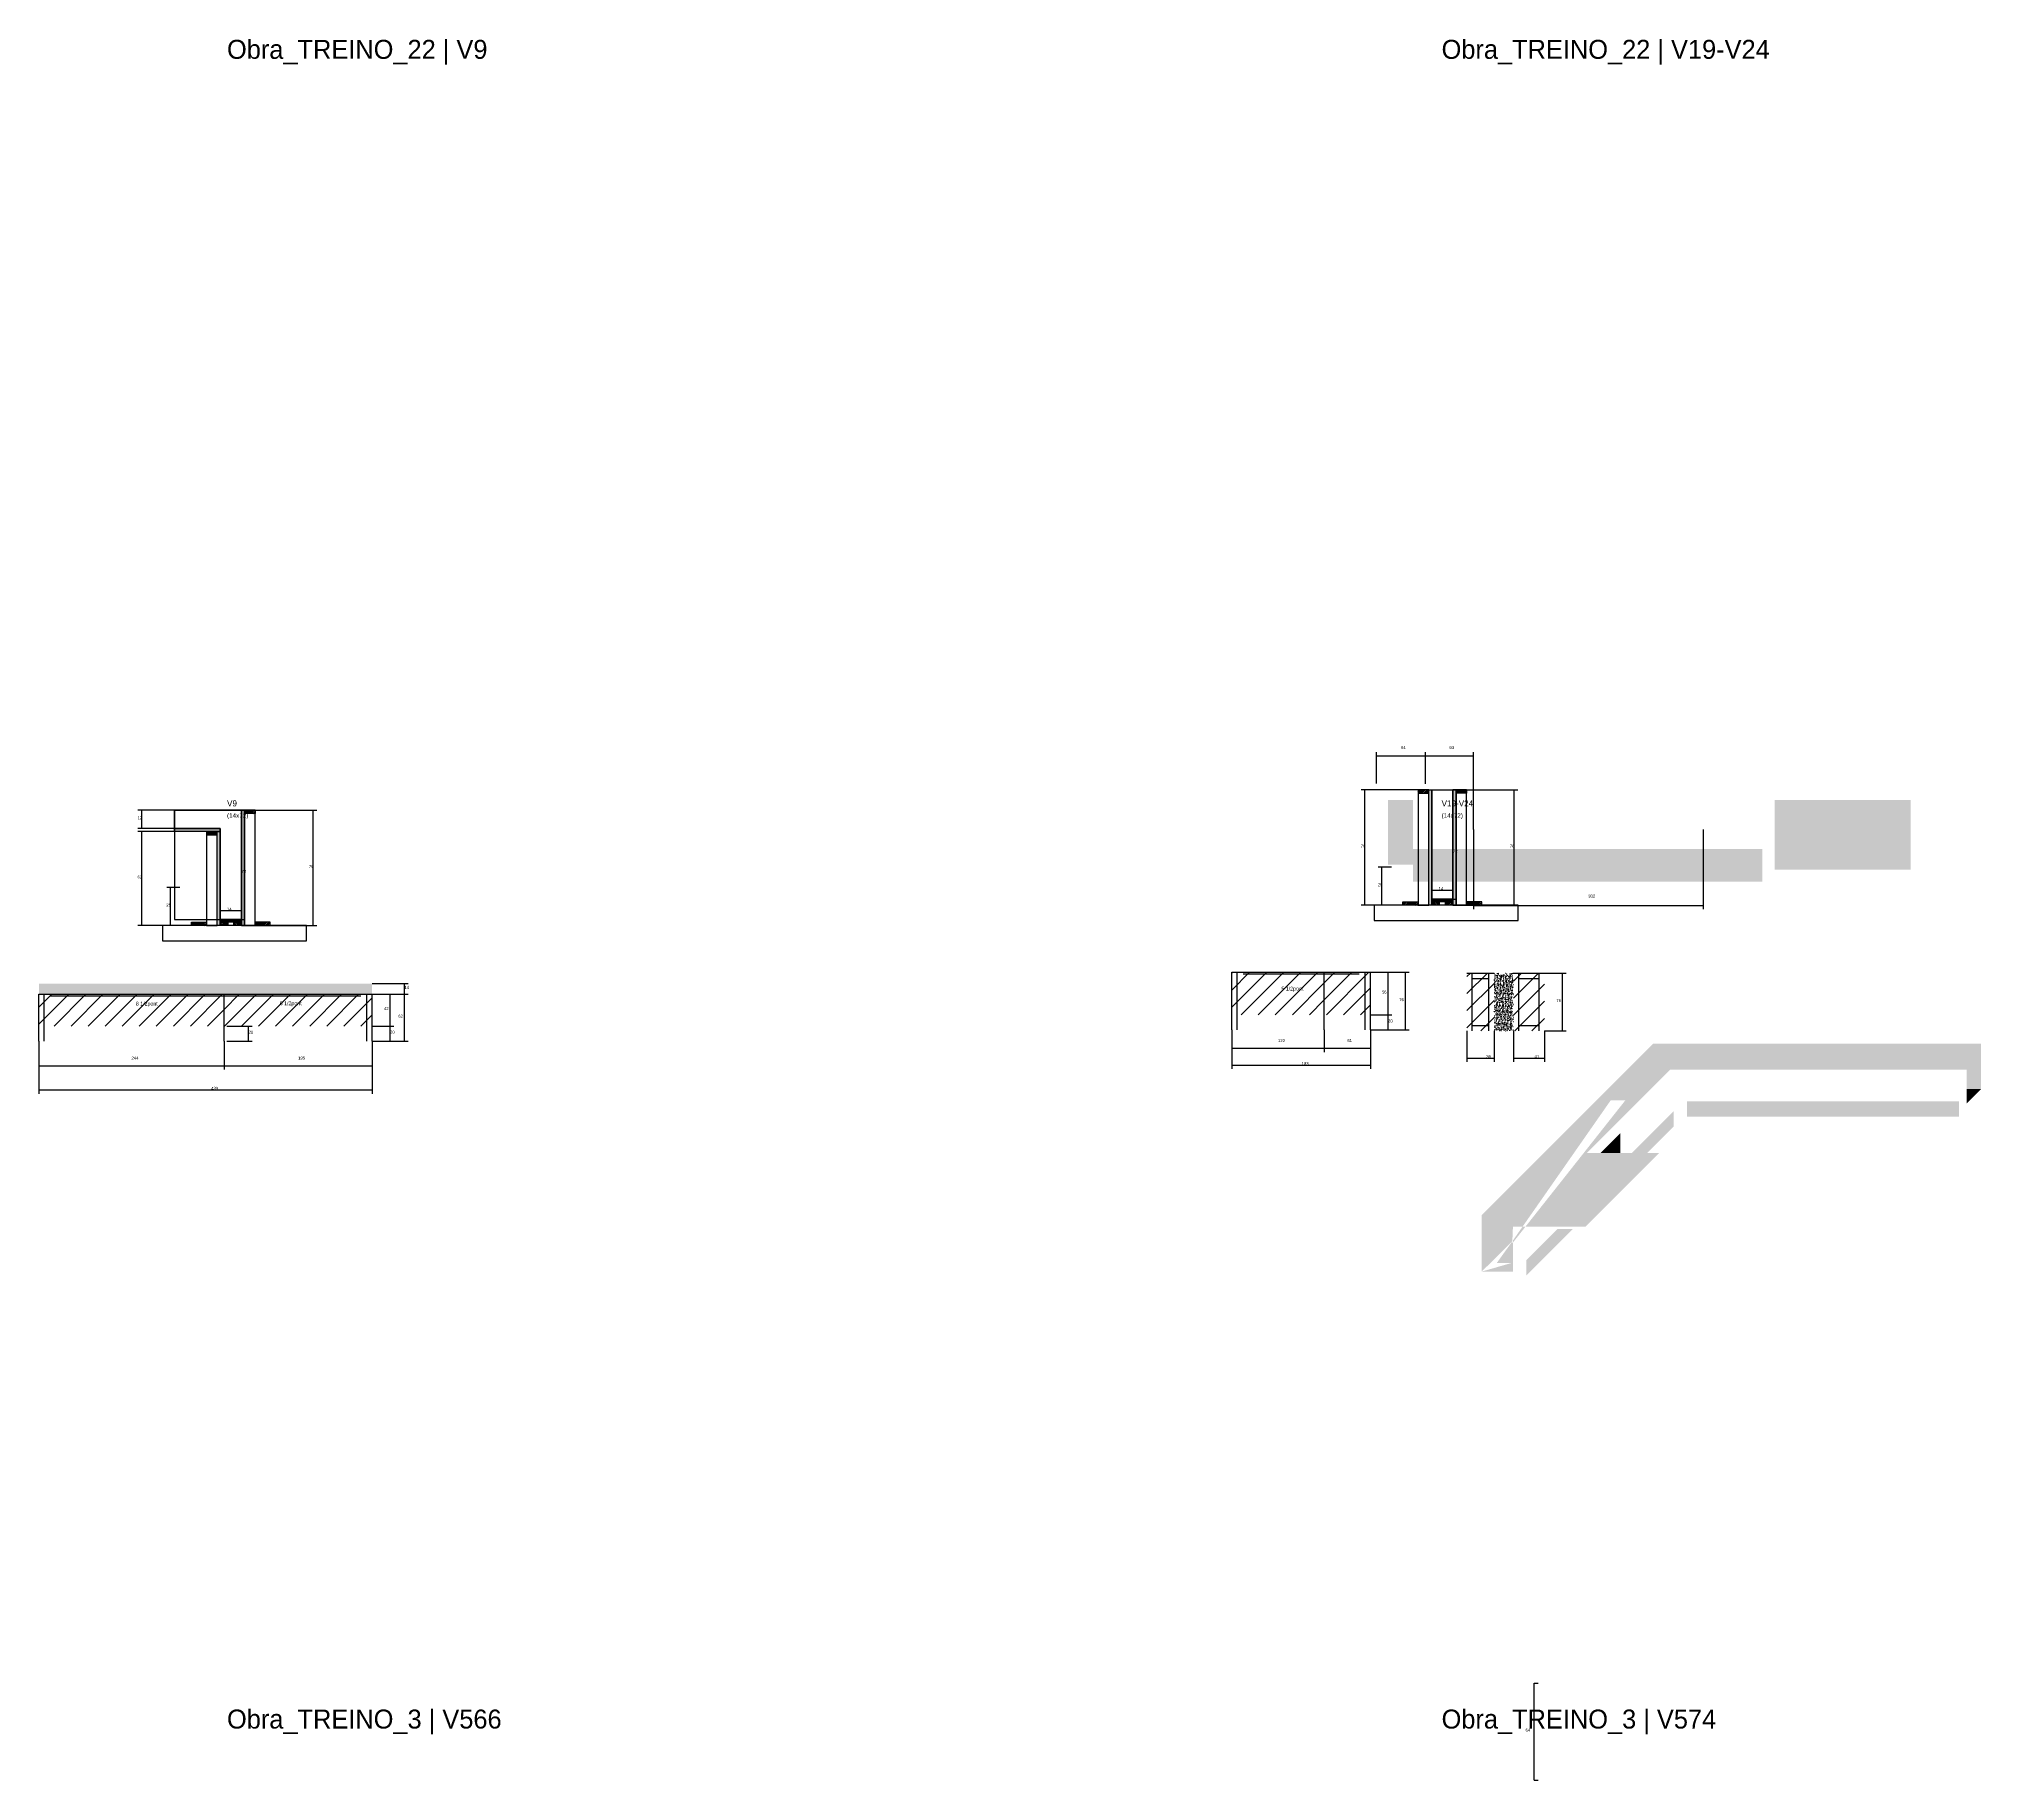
# Model space of a CAD drawing. Header units: metres. Extents: x -2848 to 21926, y -45195 to 1016.
# Drawn here: x 9352 to 11911, y -38678 to -36384 of the extents above; entities that cross this region are included whole.
import ezdxf

# ---------------------------------------------------------------- set-up
doc = ezdxf.new("R2010")
doc.units = ezdxf.units.M
for name, color, linetype in [('CONCRETO', 251, 'Continuous'), ('COTA', 4, 'Continuous'), ('Cota Seção (2x)', 4, 'Continuous'), ('Demarcação 1', 251, 'Continuous'), ('Demarcação 2', 254, 'Continuous'), ('Hachura', 253, 'Continuous'), ('LABEL_ID', 3, 'Continuous'), ('Madeira', 126, 'Continuous'), ('NOMENCLATURA', 7, 'Continuous'), ('Painéis', 200, 'Continuous'), ('SARR_2.2x7', 40, 'Continuous'), ('Texto Seção', 7, 'Continuous')]:
    doc.layers.add(name, color=color, linetype=linetype)

msp = doc.modelspace()

# ---------------------------------------------------------------- hatches: boundary and pattern name
at = {"layer": 'COTA'}
h = msp.add_hatch(dxfattribs=at)
h.set_pattern_fill('AR-CONC', scale=0.03)
h.paths.add_polyline_path([(9791.1, -37642.4), (9791.1, -37628.4), (9352.1, -37628.4), (9352.1, -37642.4)])
h = msp.add_hatch(dxfattribs=at)
h.set_pattern_fill('AR-CONC', scale=0.03)
h.paths.add_polyline_path([(11294.6, -37614.7), (11269.3, -37614.7), (11269.3, -37690.7), (11294.6, -37690.7)])
at = {"layer": 'Demarcação 1'}
h = msp.add_hatch(color=8, dxfattribs=at)
h.dxf.hatch_style = 1
h.paths.add_polyline_path([(11272.7, -37996.6), (11292, -37996.6), (11294, -37948.9), (11479, -37763.9), (11479, -37707.4), (11479, -37707.4), (11252.9, -37933.5), (11252.9, -38007.9), (11294, -37966.9), (11422.9, -37782.1), (11442.2, -37782.1)])
h = msp.add_hatch(color=8, dxfattribs=at)
h.dxf.hatch_style = 1
h.paths.add_polyline_path([(11479, -37763.9), (11501, -37741.9), (11891.5, -37741.9), (11891.5, -37767.5), (11910.8, -37767.5), (11910.8, -37707.4), (11479, -37707.4)])
h = msp.add_hatch(color=8, dxfattribs=at)
h.dxf.hatch_style = 1
h.paths.add_polyline_path([(11891.5, -37767.5), (11891.5, -37786.6), (11910.8, -37767.5)])
h = msp.add_hatch(color=8, dxfattribs=at)
h.dxf.hatch_style = 1
h.paths.add_polyline_path([(11252.9, -38007.9), (11294, -38007.9), (11294, -37966.9), (11272.7, -37996.6), (11292, -37996.6)])
at = {"layer": 'Demarcação 2'}
h = msp.add_hatch(color=8, dxfattribs=at)
h.dxf.hatch_style = 1
h.paths.add_polyline_path([(11162.4, -37387.6), (11162.4, -37387.6), (11162.4, -37386.6), (11129.5, -37386.6), (11129.5, -37471.8), (11162.4, -37471.8)])
h = msp.add_hatch(color=8, dxfattribs=at)
h.dxf.hatch_style = 1
h.paths.add_polyline_path([(11638.7, -37386.6), (11638.7, -37478.2), (11818, -37478.2), (11818, -37386.6)])
h = msp.add_hatch(color=8, dxfattribs=at)
h.dxf.hatch_style = 1
h.paths.add_polyline_path([(11622.5, -37451.3), (11162.4, -37451.3), (11162.4, -37487.9), (11162.4, -37494.3), (11622.5, -37494.3)])
h = msp.add_hatch(color=8, dxfattribs=at)
h.dxf.hatch_style = 1
h.paths.add_polyline_path([(11881.6, -37783.6), (11721.9, -37783.6), (11709, -37783.6), (11523.2, -37783.6), (11523.2, -37803.6), (11881.6, -37803.6)])
h = msp.add_hatch(color=8, dxfattribs=at)
h.dxf.hatch_style = 1
h.paths.add_polyline_path([(11505.9, -37813.5), (11505.9, -37796.4), (11450.8, -37851.5), (11470.8, -37851.5), (11505.9, -37816.4)])
h = msp.add_hatch(color=8, dxfattribs=at)
h.dxf.hatch_style = 1
h.paths.add_polyline_path([(11409.3, -37851.5), (11435.5, -37851.5), (11435.5, -37825.4)])
h = msp.add_hatch(color=8, dxfattribs=at)
h.dxf.hatch_style = 1
h.paths.add_polyline_path([(11294, -37948.9), (11296.6, -37948.9), (11308.9, -37948.9), (11389.6, -37948.9), (11487, -37851.5), (11391.4, -37851.5)])
h = msp.add_hatch(color=8, dxfattribs=at)
h.dxf.hatch_style = 1
h.paths.add_polyline_path([(11373.2, -37951.7), (11367.7, -37951.7), (11352.9, -37951.7), (11311.5, -37993.1), (11311.5, -38013.4)])
at = {"layer": 'Hachura'}
h = msp.add_hatch(dxfattribs=at)
h.set_pattern_fill('ANSI31', scale=0.5)
h.paths.add_polyline_path([(11169, -37373.2), (11169, -37377.6), (11169, -37377.6), (11183, -37377.6), (11183, -37377.6), (11183, -37373.2), (11183, -37373.2), (11169, -37373.2)])
h = msp.add_hatch(color=8, dxfattribs=at)
h.dxf.hatch_style = 1
h.paths.add_polyline_path([(11183, -37373.2), (11187, -37373.2), (11187, -37373.2), (11187, -37525.2), (11187, -37525.2), (11183, -37525.2), (11183, -37525.2), (11183, -37373.2)])
h = msp.add_hatch(color=8, dxfattribs=at)
h.dxf.hatch_style = 1
h.paths.add_polyline_path([(11219, -37373.2), (11215, -37373.2), (11215, -37373.2), (11215, -37525.2), (11215, -37525.2), (11219, -37525.2), (11219, -37525.2), (11219, -37373.2)])
h = msp.add_hatch(dxfattribs=at)
h.set_pattern_fill('ANSI31', scale=0.5)
h.paths.add_polyline_path([(11233, -37373.2), (11233, -37377.6), (11233, -37377.6), (11219, -37377.6), (11219, -37377.6), (11219, -37373.2), (11219, -37373.2), (11233, -37373.2)])
h = msp.add_hatch(color=8, dxfattribs=at)
h.dxf.hatch_style = 1
h.paths.add_polyline_path([(9623, -37400), (9619, -37400), (9619, -37400), (9619, -37552), (9619, -37552), (9623, -37552), (9623, -37552), (9623, -37400)])
h = msp.add_hatch(dxfattribs=at)
h.set_pattern_fill('ANSI31', scale=0.5)
h.paths.add_polyline_path([(9637, -37400), (9637, -37404.4), (9637, -37404.4), (9623, -37404.4), (9623, -37404.4), (9623, -37400), (9623, -37400), (9637, -37400)])
h = msp.add_hatch(color=8, dxfattribs=at)
h.dxf.hatch_style = 1
h.paths.add_polyline_path([(9531, -37428), (9531, -37424), (9531, -37424), (9591, -37424), (9591, -37424), (9591, -37428), (9591, -37428), (9531, -37428)])
h = msp.add_hatch(dxfattribs=at)
h.set_pattern_fill('ANSI31', scale=0.5)
h.paths.add_polyline_path([(9573, -37428), (9573, -37432.4), (9573, -37432.4), (9587, -37432.4), (9587, -37432.4), (9587, -37428), (9587, -37428), (9573, -37428)])
h = msp.add_hatch(color=8, dxfattribs=at)
h.dxf.hatch_style = 1
h.paths.add_polyline_path([(9587, -37428), (9591, -37428), (9591, -37428), (9591, -37552), (9591, -37552), (9587, -37552), (9587, -37552), (9587, -37428)])
h = msp.add_hatch(dxfattribs=at)
h.set_pattern_fill('ANSI31', scale=0.5)
h.paths.add_polyline_path([(11149, -37525.2), (11149, -37520.8), (11149, -37520.8), (11169, -37520.8), (11169, -37520.8), (11169, -37525.2), (11169, -37525.2), (11149, -37525.2)])
h = msp.add_hatch(color=8, dxfattribs=at)
h.dxf.hatch_style = 1
h.paths.add_polyline_path([(11187, -37520.8), (11187, -37517.2), (11187, -37517.2), (11215, -37517.2), (11215, -37517.2), (11215, -37520.8), (11215, -37520.8), (11187, -37520.8)])
h = msp.add_hatch(dxfattribs=at)
h.set_pattern_fill('ANSI31', scale=0.5)
h.paths.add_polyline_path([(11187, -37525.2), (11187, -37520.8), (11187, -37520.8), (11197, -37520.8), (11197, -37520.8), (11197, -37525.2), (11197, -37525.2), (11187, -37525.2)])
h = msp.add_hatch(dxfattribs=at)
h.set_pattern_fill('ANSI31', scale=0.5)
h.paths.add_polyline_path([(11205, -37525.2), (11205, -37520.8), (11205, -37520.8), (11215, -37520.8), (11215, -37520.8), (11215, -37525.2), (11215, -37525.2), (11205, -37525.2)])
h = msp.add_hatch(dxfattribs=at)
h.set_pattern_fill('ANSI31', scale=0.5)
h.paths.add_polyline_path([(11253, -37525.2), (11253, -37520.8), (11253, -37520.8), (11233, -37520.8), (11233, -37520.8), (11233, -37525.2), (11233, -37525.2), (11253, -37525.2)])
h = msp.add_hatch(dxfattribs=at)
h.set_pattern_fill('ANSI31', scale=0.5)
h.paths.add_polyline_path([(9553, -37552), (9553, -37547.6), (9553, -37547.6), (9573, -37547.6), (9573, -37547.6), (9573, -37552), (9573, -37552), (9553, -37552)])
h = msp.add_hatch(color=8, dxfattribs=at)
h.dxf.hatch_style = 1
h.paths.add_polyline_path([(9591, -37547.6), (9591, -37544), (9591, -37544), (9619, -37544), (9619, -37544), (9619, -37547.6), (9619, -37547.6), (9591, -37547.6)])
h = msp.add_hatch(dxfattribs=at)
h.set_pattern_fill('ANSI31', scale=0.5)
h.paths.add_polyline_path([(9591, -37552), (9591, -37547.6), (9591, -37547.6), (9601, -37547.6), (9601, -37547.6), (9601, -37552), (9601, -37552), (9591, -37552)])
h = msp.add_hatch(dxfattribs=at)
h.set_pattern_fill('ANSI31', scale=0.5)
h.paths.add_polyline_path([(9609, -37552), (9609, -37547.6), (9609, -37547.6), (9619, -37547.6), (9619, -37547.6), (9619, -37552), (9619, -37552), (9609, -37552)])
h = msp.add_hatch(dxfattribs=at)
h.set_pattern_fill('ANSI31', scale=0.5)
h.paths.add_polyline_path([(9657, -37552), (9657, -37547.6), (9657, -37547.6), (9637, -37547.6), (9637, -37547.6), (9637, -37552), (9637, -37552), (9657, -37552)])
h = msp.add_hatch(dxfattribs=at)
h.set_pattern_fill('ANSI31', scale=5)
h.paths.add_polyline_path([(10923.5, -37669.6), (11045.5, -37669.6), (11045.5, -37613.6), (10923.5, -37613.6)])
h = msp.add_hatch(dxfattribs=at)
h.set_pattern_fill('ANSI31', scale=5)
h.paths.add_polyline_path([(11045.5, -37669.6), (11106.4, -37669.6), (11106.4, -37613.6), (11045.5, -37613.6)])
h = msp.add_hatch(dxfattribs=at)
h.set_pattern_fill('ANSI31', scale=5)
h.paths.add_polyline_path([(11269.3, -37614.7), (11233.4, -37614.7), (11233.4, -37690.7), (11269.3, -37690.7)])
h = msp.add_hatch(dxfattribs=at)
h.set_pattern_fill('ANSI31', scale=5)
h.paths.add_polyline_path([(11335.5, -37614.7), (11294.6, -37614.7), (11294.6, -37690.7), (11335.5, -37690.7)])
h = msp.add_hatch(dxfattribs=at)
h.set_pattern_fill('ANSI31', scale=5)
h.paths.add_polyline_path([(9596.1, -37684.4), (9596.1, -37642.4), (9352.1, -37642.4), (9352.1, -37684.4)])
h = msp.add_hatch(dxfattribs=at)
h.set_pattern_fill('ANSI31', scale=5)
h.paths.add_polyline_path([(9791.1, -37684.4), (9791.1, -37642.4), (9596.1, -37642.4), (9596.1, -37684.4)])

# ---------------------------------------------------------------- linework, layer by layer
at = {"layer": 'CONCRETO'}
for points in [[(11215, -37397.2), (11215, -37379.2), (11215, -37517.2), (11187, -37517.2), (11187, -37397.2), (11187, -37397.2), (11187, -37373.2), (11215, -37373.2), (11215, -37376.2), (11215, -37400.2)], [(9619, -37424), (9619, -37406), (9619, -37544), (9591, -37544), (9591, -37424), (9531, -37424), (9531, -37400), (9619, -37400), (9619, -37403), (9619, -37427)], [(9531, -37544), (9619, -37544), (9619, -37400), (9531, -37400)]]:
    msp.add_lwpolyline(points, close=True, dxfattribs=at)
at = {"layer": 'COTA'}
for p, q in [((11114.2, -37364.8), (11114.2, -37323.4)), ((11114.2, -37328.4), (11178.7, -37328.4)), ((11178.7, -37365.2), (11178.7, -37323.4)), ((11178.7, -37365.2), (11178.7, -37323.4)), ((11178.7, -37328.4), (11242, -37328.4)), ((11242, -37425.6), (11242, -37323.4)), ((11169, -37373.2), (11094, -37373.2)), ((11099, -37525.2), (11099, -37373.2)), ((11233, -37373.2), (11300.4, -37373.2)), ((11295.4, -37525.2), (11295.4, -37373.2)), ((9531, -37400), (9482.6, -37400)), ((9487.6, -37424), (9487.6, -37400)), ((9637, -37400), (9718.4, -37400)), ((9713.4, -37552), (9713.4, -37400)), ((9531, -37424), (9482.6, -37424)), ((9531, -37428), (9482.6, -37428)), ((9487.6, -37552), (9487.6, -37428)), ((11242, -37425.6), (11242, -37530.5)), ((11544.4, -37425.6), (11544.4, -37530.5)), ((11134, -37475.2), (11116.5, -37475.2)), ((11121.5, -37525.2), (11121.5, -37475.2)), ((9538, -37502), (9520.5, -37502)), ((9525.5, -37552), (9525.5, -37502)), ((11149, -37525.2), (11094, -37525.2)), ((11134, -37525.2), (11116.5, -37525.2)), ((11242, -37525.5), (11544.4, -37525.5)), ((11253, -37525.2), (11300.4, -37525.2)), ((9553, -37552), (9482.6, -37552)), ((9538, -37552), (9520.5, -37552)), ((9657, -37552), (9718.4, -37552)), ((9791.1, -37628.4), (9838.7, -37628.4)), ((9833.7, -37642.4), (9833.7, -37628.4)), ((11106.4, -37613.6), (11134.5, -37613.6)), ((11106.5, -37613.6), (11157.3, -37613.6)), ((11129.5, -37669.6), (11129.5, -37613.6)), ((11152.3, -37689.6), (11152.3, -37613.6)), ((11335.5, -37614.7), (11364.2, -37614.7)), ((11359.2, -37690.7), (11359.2, -37614.7)), ((9791.1, -37642.4), (9819.7, -37642.4)), ((9791.1, -37642.4), (9838.7, -37642.4)), ((9791.1, -37642.4), (9838.7, -37642.4)), ((9814.7, -37684.4), (9814.7, -37642.4)), ((9833.7, -37704.4), (9833.7, -37642.4)), ((9599.6, -37684.4), (9633.3, -37684.4)), ((9628.3, -37704.4), (9628.3, -37684.4)), ((9791.1, -37684.4), (9819.7, -37684.4)), ((9791.1, -37684.4), (9819.7, -37684.4)), ((9814.7, -37704.4), (9814.7, -37684.4)), ((10923.5, -37689.6), (10923.5, -37718.6)), ((10923.5, -37689.6), (10923.5, -37740.9)), ((11045.4, -37689.6), (11045.4, -37718.6)), ((11045.5, -37689.6), (11045.5, -37718.6)), ((11106.4, -37669.6), (11134.5, -37669.6)), ((11106.4, -37669.6), (11134.5, -37669.6)), ((11106.4, -37689.6), (11106.4, -37718.6)), ((11106.4, -37689.6), (11106.4, -37740.9)), ((11106.4, -37689.6), (11157.3, -37689.6)), ((11106.4, -37689.6), (11134.5, -37689.6)), ((11129.5, -37689.6), (11129.5, -37669.6)), ((9352.1, -37704.4), (9352.1, -37773.5)), ((9352.1, -37704.4), (9352.1, -37741.7)), ((9596.1, -37704.4), (9596.1, -37741.7)), ((9596.1, -37704.4), (9596.1, -37741.7)), ((9599.6, -37704.4), (9633.3, -37704.4)), ((9791.1, -37704.4), (9791.1, -37773.5)), ((9791.1, -37704.4), (9791.1, -37741.7)), ((9791.1, -37704.4), (9819.7, -37704.4)), ((9791.1, -37704.4), (9838.7, -37704.4)), ((10923.5, -37713.6), (11045.5, -37713.6)), ((11045.4, -37713.6), (11106.4, -37713.6)), ((11233.4, -37690.7), (11233.4, -37731.5)), ((11269.3, -37690.7), (11269.3, -37731.5)), ((11294.6, -37690.7), (11294.6, -37731.5)), ((11335.5, -37690.7), (11335.5, -37731.5)), ((11335.5, -37690.7), (11364.2, -37690.7)), ((9352.1, -37736.7), (9596.1, -37736.7)), ((9596.1, -37736.7), (9791.1, -37736.7)), ((10923.5, -37735.9), (11106.4, -37735.9)), ((11233.4, -37726.5), (11269.3, -37726.5)), ((11294.6, -37726.5), (11335.5, -37726.5)), ((9352.1, -37768.5), (9791.1, -37768.5))]:
    msp.add_line(p, q, dxfattribs=at)
at = {"layer": 'Cota Seção (2x)'}
for p, q in [((11187, -37373.2), (11220, -37373.2)), ((11215, -37517.2), (11215, -37373.2)), ((9591, -37400), (9624, -37400)), ((9619, -37544), (9619, -37400)), ((11187, -37517.2), (11187, -37500.4)), ((11187, -37505.4), (11215, -37505.4)), ((11215, -37517.2), (11215, -37500.4)), ((9591, -37544), (9591, -37527.2)), ((9591, -37532.2), (9619, -37532.2)), ((9619, -37544), (9619, -37527.2)), ((11187, -37517.2), (11220, -37517.2)), ((9591, -37544), (9624, -37544)), ((11322.1, -38678), (11322.1, -38550)), ((11322.1, -38550), (11327.1, -38550)), ((11322.1, -38678), (11327.1, -38678))]:
    msp.add_line(p, q, dxfattribs=at)
at = {"layer": 'Madeira'}
for points in [[(11169, -37373.2), (11169, -37377.6), (11183, -37377.6), (11183, -37373.2)], [(11169, -37525.2), (11183, -37525.2), (11183, -37373.2), (11169, -37373.2)], [(11233, -37373.2), (11233, -37377.6), (11219, -37377.6), (11219, -37373.2)], [(11233, -37373.2), (11219, -37373.2), (11219, -37525.2), (11233, -37525.2)], [(9637, -37400), (9637, -37404.4), (9623, -37404.4), (9623, -37400)], [(9637, -37400), (9623, -37400), (9623, -37552), (9637, -37552)], [(9573, -37428), (9573, -37432.4), (9587, -37432.4), (9587, -37428)], [(9573, -37552), (9587, -37552), (9587, -37428), (9573, -37428)], [(11111.2, -37545.2), (11300.7, -37545.2), (11300.7, -37525.2), (11111.2, -37525.2)], [(11149, -37525.2), (11149, -37520.8), (11169, -37520.8), (11169, -37525.2)], [(11187, -37525.2), (11187, -37520.8), (11197, -37520.8), (11197, -37525.2)], [(11205, -37525.2), (11205, -37520.8), (11215, -37520.8), (11215, -37525.2)], [(11253, -37525.2), (11253, -37520.8), (11233, -37520.8), (11233, -37525.2)], [(9515.1, -37572), (9704.7, -37572), (9704.7, -37552), (9515.1, -37552)], [(9553, -37552), (9553, -37547.6), (9573, -37547.6), (9573, -37552)], [(9591, -37552), (9591, -37547.6), (9601, -37547.6), (9601, -37552)], [(9609, -37552), (9609, -37547.6), (9619, -37547.6), (9619, -37552)], [(9657, -37552), (9657, -37547.6), (9637, -37547.6), (9637, -37552)]]:
    msp.add_lwpolyline(points, close=True, dxfattribs=at)
at = {"layer": 'Painéis'}
for p, q in [((9619, -37552), (9619, -37400)), ((9531, -37424), (9591, -37424)), ((9531, -37428), (9531, -37424)), ((9591, -37428), (9591, -37424)), ((9591, -37552), (9591, -37428)), ((11187, -37517.2), (11215, -37517.2)), ((9591, -37544), (9619, -37544)), ((9591, -37547.6), (9591, -37544)), ((9619, -37547.6), (9619, -37544)), ((10923.5, -37613.6), (11106.4, -37613.6)), ((10923.5, -37689.6), (10923.5, -37613.6)), ((11045.5, -37689.6), (11045.5, -37613.6)), ((11106.4, -37689.6), (11106.4, -37613.6)), ((11233.4, -37614.7), (11269.3, -37614.7)), ((11294.6, -37614.7), (11335.5, -37614.7)), ((9352.1, -37642.4), (9791.1, -37642.4)), ((9352.1, -37704.4), (9352.1, -37642.4)), ((9596.1, -37704.4), (9596.1, -37642.4)), ((9791.1, -37704.4), (9791.1, -37642.4))]:
    msp.add_line(p, q, dxfattribs=at)
for points in [[(11183, -37373.2), (11187, -37373.2), (11187, -37525.2), (11183, -37525.2)], [(11219, -37373.2), (11215, -37373.2), (11215, -37525.2), (11219, -37525.2)], [(9623, -37400), (9619, -37400), (9619, -37552), (9623, -37552)], [(9531, -37428), (9531, -37424), (9591, -37424), (9591, -37428)], [(9587, -37428), (9591, -37428), (9591, -37552), (9587, -37552)], [(11187, -37520.8), (11187, -37517.2), (11215, -37517.2), (11215, -37520.8)], [(9591, -37547.6), (9591, -37544), (9619, -37544), (9619, -37547.6)]]:
    msp.add_lwpolyline(points, close=True, dxfattribs=at)
at = {"layer": 'SARR_2.2x7'}
for p, q in [((10930.5, -37669.6), (10930.5, -37613.6)), ((10938.5, -37615.8), (11045.5, -37615.8)), ((11045.5, -37615.8), (11091.4, -37615.8)), ((11099.4, -37669.6), (11099.4, -37613.6)), ((11240.4, -37690.7), (11240.4, -37614.7)), ((11240.4, -37621.7), (11262.3, -37621.7)), ((11262.3, -37690.7), (11262.3, -37614.7)), ((11301.6, -37690.7), (11301.6, -37614.7)), ((11301.6, -37621.7), (11328.5, -37621.7)), ((11328.5, -37690.7), (11328.5, -37614.7)), ((9359.1, -37684.4), (9359.1, -37642.4)), ((9367.1, -37644.6), (9596.1, -37644.6)), ((9596.1, -37644.6), (9776.1, -37644.6)), ((9784.1, -37684.4), (9784.1, -37642.4)), ((9359.1, -37704.4), (9359.1, -37684.4)), ((9784.1, -37704.4), (9784.1, -37684.4)), ((10930.5, -37689.6), (10930.5, -37669.6)), ((11099.4, -37689.6), (11099.4, -37669.6)), ((11240.4, -37683.7), (11262.3, -37683.7)), ((11301.6, -37683.7), (11328.5, -37683.7))]:
    msp.add_line(p, q, dxfattribs=at)

# ---------------------------------------------------------------- texts
at = {"layer": 'COTA'}
for s, p in [('64', (11146.5, -37319.3)), ('63', (11210.3, -37319.3)), ('12', (9482.1, -37412)), ('76', (11093.5, -37449.2)), ('76', (11289.9, -37449.2)), ('76', (9707.9, -37476)), ('62', (9482.1, -37490)), ('25', (11116, -37500.2)), ('25', (9520, -37527)), ('302', (11393.2, -37515.1)), ('14', (9833.7, -37635.4)), ('56', (11121.4, -37641.6)), ('42', (9806.7, -37663.4)), ('76', (11144.2, -37651.6)), ('76', (11351.1, -37652.7)), ('62', (9825.6, -37673.4)), ('20', (11129.5, -37679.6)), ('20', (9628.3, -37694.6)), ('20', (9814.7, -37694.4)), ('122', (10984.5, -37705.6)), ('61', (11075.9, -37705.5)), ('244', (9474.1, -37728.6)), ('195', (9693.6, -37728.6)), ('183', (11015.5, -37735.9)), ('36', (11258.8, -37726.5)), ('41', (11322.5, -37726.5)), ('439', (9579.1, -37768.5))]:
    msp.add_text(s, height=4, dxfattribs=at).set_placement(p)
at = {"layer": 'Cota Seção (2x)'}
for s, p in [('72', (11215, -37456)), ('72', (9619, -37482.8)), ('14', (11196, -37505.4)), ('14', (9600, -37532.2)), ('64', (11310.6, -38614))]:
    msp.add_text(s, height=4, dxfattribs=at).set_placement(p)
at = {"layer": 'LABEL_ID'}
for s, p in [('Obra_TREINO_22 | V9', (9600, -36410)), ('Obra_TREINO_22 | V19-V24', (11200, -36410)), ('Obra_TREINO_3 | V566', (9600, -38610)), ('Obra_TREINO_3 | V574', (11200, -38610))]:
    msp.add_text(s, height=25, dxfattribs=at).set_placement(p)
at = {"layer": 'NOMENCLATURA'}
for s, p in [('5 1/2pont', (10989, -37637.6)), ('8 1/2pont', (9479.9, -37657.4)), ('6 1/2pont', (9669.5, -37656.9))]:
    msp.add_text(s, height=5, dxfattribs=at).set_placement(p)
at = {"layer": 'Texto Seção'}
for s, height, p in [('V9', 8, (9600, -37395)), ('(14x72)', 6, (9600, -37410)), ('V19-V24', 8, (11200, -37395)), ('(14x72)', 6, (11200, -37410))]:
    msp.add_text(s, height=height, dxfattribs=at).set_placement(p)

doc.saveas('drawing.dxf')
